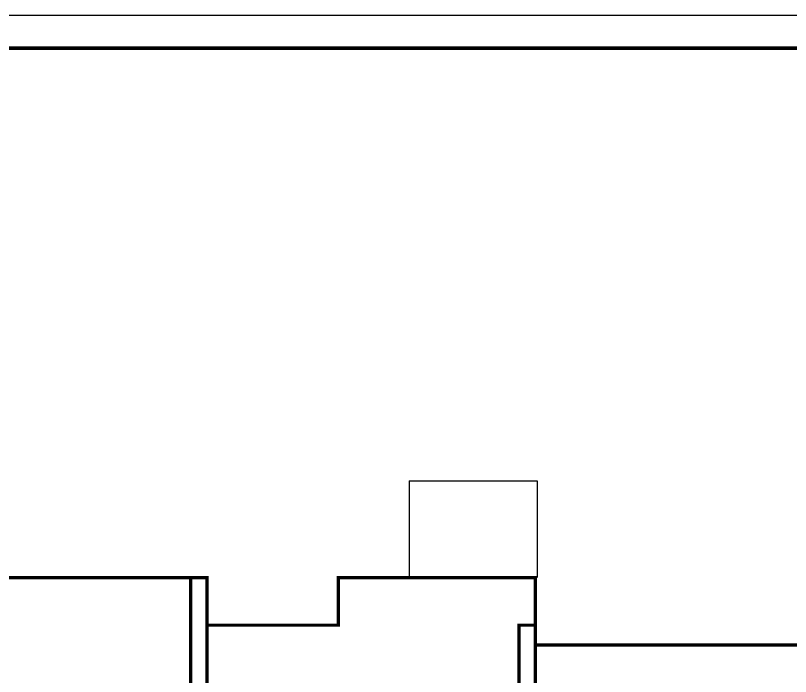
# Model space of a CAD drawing. Header units: millimetres. Extents: x 591771 to 1936534, y -622016 to 355666.
# Drawn here: x 712742 to 736340, y -64272 to -44136 of the extents above; entities that cross this region are included whole.
import ezdxf

# ---------------------------------------------------------------- set-up
doc = ezdxf.new("R2010")
doc.units = ezdxf.units.MM
doc.header["$LTSCALE"] = 80
doc.layers.add('\\M+5C1A2\\M+5C3E6\\M+5CFDF\\M+5CCF55', color=140, linetype='Continuous')
doc.layers.add('\\M+5CDBC\\M+5BFF2', color=252, linetype='Continuous')

msp = doc.modelspace()

# ---------------------------------------------------------------- linework, layer by layer
at = {"layer": '\\M+5C1A2\\M+5C3E6\\M+5CFDF\\M+5CCF55'}
for p, q in [((724723.6, -58309.3), (728623.6, -58309.3)), ((724723.6, -58309.3), (724723.6, -61258.8)), ((728623.6, -58309.3), (728623.6, -61258.8))]:
    msp.add_line(p, q, dxfattribs=at)
at = {"layer": '\\M+5C1A2\\M+5C3E6\\M+5CFDF\\M+5CCF55', "const_width": 100}
for points in [[(718423.6, -61258.8), (712423.6, -61258.8), (712423.6, -63308.8), (692373.1, -63308.8)], [(718573.2, -87408.8), (718573.2, -61258.8), (718073.2, -61258.8), (718073.2, -87408.8), (718073.2, -63358.8)], [(718573.2, -61258.8), (718573.2, -63308.8)], [(745473.2, -63308.8), (728573.2, -63308.8), (728573.2, -61258.8), (722573.2, -61258.8), (722573.2, -62708.8), (718573.2, -62708.8)], [(728573.2, -87408.8), (728573.2, -62708.8), (728073.2, -62708.8), (728073.2, -87408.8), (728073.2, -63358.8)]]:
    msp.add_lwpolyline(points, dxfattribs=at)
at = {"layer": '\\M+5CDBC\\M+5BFF2', "color": 2}
msp.add_lwpolyline([(677476.3, -103536), (761576.3, -103536), (761576.3, -44136), (677476.3, -44136)], close=True, dxfattribs=at)
at = {"layer": '\\M+5CDBC\\M+5BFF2', "color": 2, "const_width": 112.5}
msp.add_lwpolyline([(678476.4, -102536), (760576.3, -102536), (760576.3, -45136), (678476.4, -45136)], close=True, dxfattribs=at)

doc.saveas('drawing.dxf')
